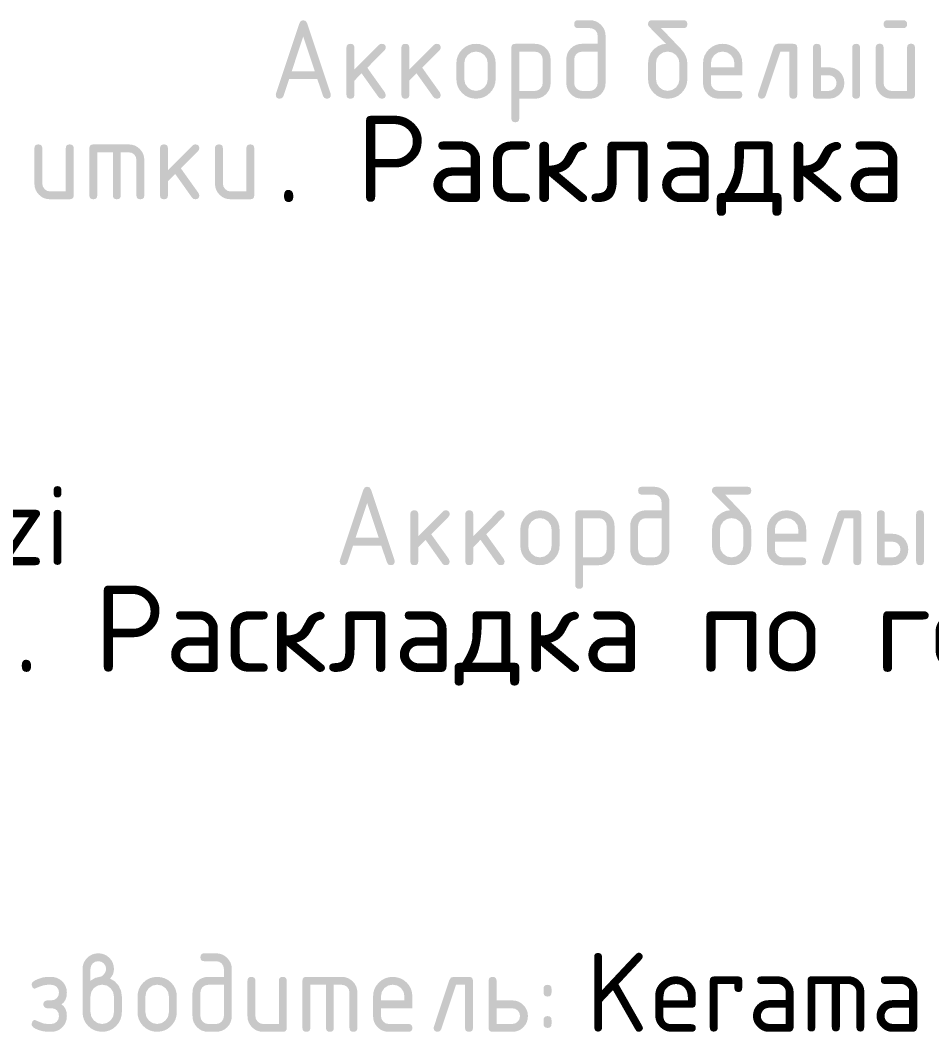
# Model space of a CAD drawing. Header units: millimetres. Extents: x 0 to 1189, y 0 to 841.
# Drawn here: x 1107.6 to 1142.79, y 336.13 to 375.15 of the extents above; entities that cross this region are included whole.
import ezdxf

# ---------------------------------------------------------------- set-up
doc = ezdxf.new("R2010")
doc.units = ezdxf.units.MM

msp = doc.modelspace()

# ---------------------------------------------------------------- hatches: boundary and pattern name
h = msp.add_hatch(color=7)
h.paths.add_polyline_path([(1118.524617, 374.52276), (1118.080337, 373.184961), (1118.973306, 373.184961)])
h.paths.add_polyline_path([(1119.58736, 372.274904), (1119.577843, 372.208715), (1119.549257, 372.162525), (1119.501551, 372.135455), (1119.434673, 372.126627), (1119.343929, 372.151914), (1119.290806, 372.228051), (1119.070871, 372.880138), (1117.978914, 372.880138), (1117.762837, 372.228051), (1117.709714, 372.151914), (1117.61897, 372.126627), (1117.552092, 372.135455), (1117.504386, 372.162525), (1117.475801, 372.208715), (1117.466283, 372.274904), (1117.475103, 372.325616), (1118.37634, 375.030429), (1118.433322, 375.123722), (1118.524617, 375.15335), (1118.620184, 375.124274), (1118.677303, 375.034839), (1119.579092, 372.325616)])
h = msp.add_hatch(color=7)
h.paths.add_polyline_path([(1130.196189, 374.548116), (1130.196189, 372.731862), (1130.185035, 372.609698), (1130.151609, 372.497044), (1130.095962, 372.393898), (1130.018146, 372.30026), (1129.924569, 372.223133), (1129.821845, 372.169002), (1129.710336, 372.137092), (1129.590403, 372.126627), (1129.286132, 372.126627), (1129.16372, 372.137092), (1129.051384, 372.169002), (1128.949486, 372.223133), (1128.858389, 372.30026), (1128.780573, 372.393898), (1128.724926, 372.497044), (1128.6915, 372.609698), (1128.680347, 372.731862), (1128.680347, 373.638059), (1128.6915, 373.760223), (1128.724926, 373.872877), (1128.780573, 373.976023), (1128.858389, 374.069661), (1128.951347, 374.144928), (1129.053037, 374.199266), (1129.16434, 374.232209), (1129.286132, 374.243294), (1129.891367, 374.243294), (1129.891367, 374.548116), (1129.869594, 374.665663), (1129.80648, 374.764192), (1129.708157, 374.826824), (1129.590403, 374.848528), (1129.133446, 374.848528), (1129.069117, 374.858045), (1129.02272, 374.886631), (1128.994617, 374.934337), (1128.985169, 375.001215), (1128.994617, 375.067774), (1129.02272, 375.115316), (1129.069117, 375.143842), (1129.133446, 375.15335), (1129.590403, 375.15335), (1129.712816, 375.142283), (1129.825152, 375.109046), (1129.927049, 375.053589), (1130.018146, 374.975859), (1130.095962, 374.884452), (1130.151609, 374.782451), (1130.185035, 374.670219)])
h.paths.add_polyline_path([(1129.891367, 372.731862), (1129.891367, 373.938472), (1129.286132, 373.938472), (1129.168379, 373.916699), (1129.070056, 373.853585), (1129.006942, 373.755331), (1128.985169, 373.638059), (1128.985169, 372.731862), (1129.007493, 372.616244), (1129.074466, 372.516336), (1129.172238, 372.449364), (1129.286132, 372.42704), (1129.590403, 372.42704), (1129.705952, 372.449364), (1129.80207, 372.516336), (1129.869043, 372.614591)])
h = msp.add_hatch(color=7)
h.paths.add_polyline_path([(1133.352312, 373.485373), (1133.352312, 372.880138), (1133.338032, 372.730182), (1133.295537, 372.591233), (1133.225343, 372.463342), (1133.127968, 372.346562), (1133.013048, 372.249875), (1132.884951, 372.181198), (1132.744968, 372.140218), (1132.594391, 372.126627), (1132.441894, 372.140218), (1132.301696, 372.181198), (1132.173487, 372.249875), (1132.056956, 372.346562), (1131.959951, 372.463342), (1131.89111, 372.591233), (1131.85007, 372.730182), (1131.83647, 372.880138), (1131.83647, 373.489783), (1131.861077, 373.70076), (1131.934931, 373.882799), (1132.058085, 374.035486), (1132.230589, 374.158407), (1132.38555, 374.223175), (1132.531002, 374.243294), (1131.866236, 374.911918), (1131.843498, 374.947058), (1131.83647, 375.001215), (1131.845987, 375.067774), (1131.874573, 375.115316), (1131.922279, 375.143842), (1131.989157, 375.15335), (1133.204035, 375.15335), (1133.268364, 375.143842), (1133.314761, 375.115316), (1133.342864, 375.067774), (1133.352312, 375.001215), (1133.342864, 374.934337), (1133.314761, 374.886631), (1133.268364, 374.858045), (1133.204035, 374.848528), (1132.340281, 374.848528), (1133.102612, 374.048715), (1133.211158, 373.916044), (1133.289267, 373.778206), (1133.336474, 373.634787)])
h.paths.add_polyline_path([(1133.04749, 372.884548), (1133.04749, 373.489783), (1133.015175, 373.663346), (1132.916301, 373.811692), (1132.769402, 373.910567), (1132.594391, 373.942882), (1132.41938, 373.910567), (1132.272482, 373.811692), (1132.173607, 373.663346), (1132.141292, 373.489783), (1132.141292, 372.884548), (1132.173607, 372.707677), (1132.272482, 372.562638), (1132.41938, 372.461559), (1132.594391, 372.42704), (1132.769402, 372.461559), (1132.916301, 372.562638), (1133.015175, 372.709124)])
h = msp.add_hatch(color=7)
h.paths.add_polyline_path([(1142.13975, 374.095017), (1142.13975, 372.274904), (1142.130233, 372.208715), (1142.101647, 372.162525), (1142.053941, 372.135455), (1141.987064, 372.126627), (1141.229694, 372.126627), (1141.107281, 372.137092), (1140.994945, 372.169002), (1140.893048, 372.223133), (1140.801951, 372.30026), (1140.724135, 372.393898), (1140.668488, 372.497044), (1140.635062, 372.609698), (1140.623908, 372.731862), (1140.623908, 374.095017), (1140.633425, 374.161895), (1140.662011, 374.209601), (1140.709717, 374.238187), (1140.776595, 374.247704), (1140.843154, 374.238187), (1140.890696, 374.209601), (1140.919222, 374.161895), (1140.92873, 374.095017), (1140.92873, 372.731862), (1140.951054, 372.616726), (1141.018027, 372.520195), (1141.115799, 372.449846), (1141.229694, 372.42704), (1141.834928, 372.42704), (1141.834928, 374.095017), (1141.844437, 374.161895), (1141.872962, 374.209601), (1141.920504, 374.238187), (1141.987064, 374.247704), (1142.053941, 374.238187), (1142.101647, 374.209601), (1142.130233, 374.161895)])
h.paths.add_polyline_path([(1141.682242, 374.848528), (1141.077007, 374.848528), (1141.012679, 374.858045), (1140.966282, 374.886631), (1140.938178, 374.934337), (1140.92873, 375.001215), (1140.938178, 375.067774), (1140.966282, 375.115316), (1141.012679, 375.143842), (1141.077007, 375.15335), (1141.682242, 375.15335), (1141.749119, 375.143842), (1141.796825, 375.115316), (1141.825411, 375.067774), (1141.834928, 375.001215), (1141.825411, 374.934337), (1141.796825, 374.886631), (1141.749119, 374.858045)])
h = msp.add_hatch(color=7)
h.dxf.hatch_style = 2
h.paths.add_polyline_path([(1120.498439, 373.24835), (1121.450939, 374.20085), (1121.497447, 374.233234), (1121.556772, 374.243294), (1121.62365, 374.233846), (1121.671356, 374.205742), (1121.699941, 374.159346), (1121.709459, 374.095017), (1121.697194, 374.037346), (1121.662605, 373.989184), (1120.99784, 373.320559), (1121.679693, 372.36365), (1121.709459, 372.274904), (1121.699941, 372.208715), (1121.671356, 372.162525), (1121.62365, 372.135455), (1121.556772, 372.126627), (1121.483874, 372.142406), (1121.429992, 372.190017), (1120.777905, 373.104483), (1120.498439, 372.821158), (1120.498439, 372.274904), (1120.48893, 372.208715), (1120.460405, 372.162525), (1120.412862, 372.135455), (1120.346303, 372.126627), (1120.279425, 372.135455), (1120.231719, 372.162525), (1120.203134, 372.208715), (1120.193617, 372.274904), (1120.193617, 374.095017), (1120.203134, 374.159346), (1120.231719, 374.205742), (1120.279425, 374.233846), (1120.346303, 374.243294), (1120.412862, 374.233846), (1120.460405, 374.205742), (1120.48893, 374.159346), (1120.498439, 374.095017)])
h = msp.add_hatch(color=7)
h.dxf.hatch_style = 2
h.paths.add_polyline_path([(1122.620121, 373.24835), (1123.572621, 374.20085), (1123.61913, 374.233234), (1123.678454, 374.243294), (1123.745332, 374.233846), (1123.793038, 374.205742), (1123.821624, 374.159346), (1123.831141, 374.095017), (1123.818877, 374.037346), (1123.784288, 373.989184), (1123.119522, 373.320559), (1123.801375, 372.36365), (1123.831141, 372.274904), (1123.821624, 372.208715), (1123.793038, 372.162525), (1123.745332, 372.135455), (1123.678454, 372.126627), (1123.605556, 372.142406), (1123.551675, 372.190017), (1122.899587, 373.104483), (1122.620121, 372.821158), (1122.620121, 372.274904), (1122.610613, 372.208715), (1122.582087, 372.162525), (1122.534545, 372.135455), (1122.467986, 372.126627), (1122.401108, 372.135455), (1122.353402, 372.162525), (1122.324816, 372.208715), (1122.315299, 372.274904), (1122.315299, 374.095017), (1122.324816, 374.159346), (1122.353402, 374.205742), (1122.401108, 374.233846), (1122.467986, 374.243294), (1122.534545, 374.233846), (1122.582087, 374.205742), (1122.610613, 374.159346), (1122.620121, 374.095017)])
h = msp.add_hatch(color=7)
h.paths.add_polyline_path([(1124.436982, 372.880138), (1124.436982, 373.485373), (1124.450581, 373.637879), (1124.491621, 373.778137), (1124.560462, 373.90651), (1124.657468, 374.023359), (1124.773998, 374.120046), (1124.902207, 374.188724), (1125.042406, 374.229703), (1125.194903, 374.243294), (1125.3474, 374.229763), (1125.487598, 374.189206), (1125.615807, 374.121673), (1125.732338, 374.027217), (1125.829343, 373.910618), (1125.898184, 373.781927), (1125.939224, 373.640419), (1125.952824, 373.485373), (1125.952824, 372.880138), (1125.938544, 372.730182), (1125.896049, 372.591233), (1125.825855, 372.463342), (1125.728479, 372.346562), (1125.613559, 372.249875), (1125.485462, 372.181198), (1125.345479, 372.140218), (1125.194903, 372.126627), (1125.042406, 372.140218), (1124.902207, 372.181198), (1124.773998, 372.249875), (1124.657468, 372.346562), (1124.560462, 372.463342), (1124.491621, 372.591233), (1124.450581, 372.730182)])
h.paths.add_polyline_path([(1125.648002, 372.884548), (1125.648002, 373.489783), (1125.615687, 373.663346), (1125.516812, 373.811692), (1125.369914, 373.910567), (1125.194903, 373.942882), (1125.019892, 373.910567), (1124.872993, 373.811692), (1124.774119, 373.663346), (1124.741804, 373.489783), (1124.741804, 372.884548), (1124.774119, 372.707677), (1124.872993, 372.562638), (1125.019892, 372.461559), (1125.194903, 372.42704), (1125.369914, 372.461559), (1125.516812, 372.562638), (1125.615687, 372.709124)])
h = msp.add_hatch(color=7)
h.paths.add_polyline_path([(1126.558664, 374.095017), (1126.568181, 374.159346), (1126.596767, 374.205742), (1126.644473, 374.233846), (1126.711351, 374.243294), (1127.468721, 374.243294), (1127.591134, 374.232209), (1127.703469, 374.199266), (1127.805367, 374.144928), (1127.896464, 374.069661), (1127.97428, 373.976023), (1128.029927, 373.872877), (1128.063353, 373.760223), (1128.074506, 373.638059), (1128.074506, 372.731862), (1128.063353, 372.609698), (1128.029927, 372.497044), (1127.97428, 372.393898), (1127.896464, 372.30026), (1127.805367, 372.223133), (1127.703469, 372.169002), (1127.591134, 372.137092), (1127.468721, 372.126627), (1126.863486, 372.126627), (1126.863486, 371.364848), (1126.853978, 371.300519), (1126.825452, 371.254122), (1126.77791, 371.226019), (1126.711351, 371.216571), (1126.644473, 371.226019), (1126.596767, 371.254122), (1126.568181, 371.300519), (1126.558664, 371.364848)])
h.paths.add_polyline_path([(1126.863486, 373.938472), (1126.863486, 372.42704), (1127.468721, 372.42704), (1127.584269, 372.449364), (1127.680387, 372.516336), (1127.74736, 372.614591), (1127.769684, 372.731862), (1127.769684, 373.638059), (1127.747911, 373.755331), (1127.684797, 373.853585), (1127.586474, 373.918352), (1127.468721, 373.938472)])
h = msp.add_hatch(color=7)
h.paths.add_polyline_path([(1134.716074, 373.942882), (1134.541063, 373.910567), (1134.394164, 373.811692), (1134.29529, 373.664793), (1134.262975, 373.489783), (1134.262975, 373.337096), (1135.169173, 373.337096), (1135.169173, 373.489783), (1135.136858, 373.664793), (1135.037984, 373.811692), (1134.891085, 373.910567)])
h.paths.add_polyline_path([(1134.262975, 373.032825), (1134.262975, 372.731862), (1134.285299, 372.616244), (1134.352272, 372.516336), (1134.450044, 372.449364), (1134.563938, 372.42704), (1135.321308, 372.42704), (1135.388186, 372.417531), (1135.435892, 372.389006), (1135.464478, 372.341463), (1135.473995, 372.274904), (1135.464478, 372.208715), (1135.435892, 372.162525), (1135.388186, 372.135455), (1135.321308, 372.126627), (1134.563938, 372.126627), (1134.441526, 372.137092), (1134.32919, 372.169002), (1134.227292, 372.223133), (1134.136195, 372.30026), (1134.058379, 372.393278), (1134.002732, 372.49539), (1133.969306, 372.607838), (1133.958153, 372.731862), (1133.958153, 373.485373), (1133.971752, 373.637879), (1134.012792, 373.778137), (1134.081634, 373.90651), (1134.178639, 374.023359), (1134.295169, 374.120046), (1134.423379, 374.188724), (1134.563577, 374.229703), (1134.716074, 374.243294), (1134.868571, 374.229763), (1135.008769, 374.189206), (1135.136978, 374.121673), (1135.253509, 374.027217), (1135.350514, 373.910687), (1135.419356, 373.782478), (1135.460395, 373.64228), (1135.473995, 373.489783), (1135.473995, 373.032825)])
h = msp.add_hatch(color=7)
h.dxf.hatch_style = 2
h.paths.add_polyline_path([(1136.837756, 374.243294), (1137.442991, 374.243294), (1137.509869, 374.233846), (1137.557575, 374.205742), (1137.58616, 374.159346), (1137.595677, 374.095017), (1137.595677, 372.274904), (1137.58616, 372.208715), (1137.557575, 372.162525), (1137.509869, 372.135455), (1137.442991, 372.126627), (1137.376432, 372.135455), (1137.328889, 372.162525), (1137.300364, 372.208715), (1137.290855, 372.274904), (1137.290855, 373.938472), (1136.94359, 373.938472), (1136.37198, 372.228051), (1136.321268, 372.151914), (1136.232522, 372.126627), (1136.165644, 372.136136), (1136.117938, 372.164661), (1136.089353, 372.212203), (1136.079835, 372.278763), (1136.088655, 372.325616), (1136.685621, 374.120373), (1136.745566, 374.213666)])
h = msp.add_hatch(color=7)
h.paths.add_polyline_path([(1139.412538, 372.731862), (1139.401453, 372.609698), (1139.36851, 372.497044), (1139.314172, 372.393898), (1139.238905, 372.30026), (1139.145267, 372.223133), (1139.042121, 372.169002), (1138.929467, 372.137092), (1138.807304, 372.126627), (1138.354205, 372.126627), (1138.287327, 372.135455), (1138.239621, 372.162525), (1138.211035, 372.208715), (1138.201518, 372.274904), (1138.201518, 374.095017), (1138.211035, 374.159346), (1138.239621, 374.205742), (1138.287327, 374.233846), (1138.354205, 374.243294), (1138.420764, 374.233846), (1138.468306, 374.205742), (1138.496832, 374.159346), (1138.50634, 374.095017), (1138.50634, 373.337096), (1138.807304, 373.337096), (1138.929467, 373.326097), (1139.042121, 373.293343), (1139.145267, 373.239195), (1139.238905, 373.164014), (1139.314172, 373.070291), (1139.36851, 372.966955), (1139.401453, 372.854111)])
h.paths.add_polyline_path([(1139.111574, 372.731862), (1139.089526, 372.849408), (1139.022829, 372.947938), (1138.924575, 373.011052), (1138.807304, 373.032825), (1138.50634, 373.032825), (1138.50634, 372.42704), (1138.807304, 372.42704), (1138.924575, 372.449364), (1139.022829, 372.516336), (1139.089526, 372.614591)])
h.paths.add_polyline_path([(1139.71736, 374.095017), (1139.726869, 374.159346), (1139.755394, 374.205742), (1139.802936, 374.233846), (1139.869495, 374.243294), (1139.933824, 374.233846), (1139.980221, 374.205742), (1140.008324, 374.159346), (1140.017772, 374.095017), (1140.017772, 372.274904), (1140.008324, 372.208715), (1139.980221, 372.162525), (1139.933824, 372.135455), (1139.869495, 372.126627), (1139.802936, 372.135455), (1139.755394, 372.162525), (1139.726869, 372.208715), (1139.71736, 372.274904)])
h = msp.add_hatch(color=7)
h.dxf.hatch_style = 2
h.paths.add_polyline_path([(1109.663844, 370.214453), (1109.663844, 368.39434), (1109.654327, 368.328151), (1109.625741, 368.281961), (1109.578035, 368.254891), (1109.511157, 368.246063), (1108.753787, 368.246063), (1108.631375, 368.256528), (1108.519039, 368.288438), (1108.417141, 368.342569), (1108.326044, 368.419696), (1108.248228, 368.512714), (1108.192581, 368.614826), (1108.159155, 368.727274), (1108.148002, 368.851298), (1108.148002, 370.214453), (1108.157519, 370.278782), (1108.186105, 370.325178), (1108.233811, 370.353282), (1108.300689, 370.36273), (1108.367248, 370.353282), (1108.41479, 370.325178), (1108.443315, 370.278782), (1108.452824, 370.214453), (1108.452824, 368.851298), (1108.475148, 368.73568), (1108.542121, 368.635772), (1108.639893, 368.5688), (1108.753787, 368.546476), (1109.359022, 368.546476), (1109.359022, 370.214453), (1109.36853, 370.278782), (1109.397056, 370.325178), (1109.444598, 370.353282), (1109.511157, 370.36273), (1109.578035, 370.353282), (1109.625741, 370.325178), (1109.654327, 370.278782)])
h = msp.add_hatch(color=7)
h.dxf.hatch_style = 2
h.paths.add_polyline_path([(1110.422216, 370.36273), (1111.785372, 370.36273), (1111.906846, 370.351645), (1112.017984, 370.318702), (1112.119615, 370.264364), (1112.212563, 370.189097), (1112.290379, 370.095459), (1112.346026, 369.992313), (1112.379452, 369.879659), (1112.390606, 369.757496), (1112.390606, 368.39434), (1112.381089, 368.328151), (1112.352503, 368.281961), (1112.304797, 368.254891), (1112.237919, 368.246063), (1112.17136, 368.254891), (1112.123818, 368.281961), (1112.095292, 368.328151), (1112.085784, 368.39434), (1112.085784, 369.757496), (1112.064011, 369.874767), (1112.000897, 369.973021), (1111.902643, 370.037789), (1111.785372, 370.057908), (1111.48055, 370.057908), (1111.48055, 368.39434), (1111.471032, 368.328151), (1111.442447, 368.281961), (1111.394741, 368.254891), (1111.327863, 368.246063), (1111.263767, 368.254891), (1111.217344, 368.281961), (1111.189112, 368.328151), (1111.179586, 368.39434), (1111.179586, 370.057908), (1110.574352, 370.057908), (1110.574352, 368.39434), (1110.564843, 368.328151), (1110.536318, 368.281961), (1110.488775, 368.254891), (1110.422216, 368.246063), (1110.355338, 368.254891), (1110.307632, 368.281961), (1110.279047, 368.328151), (1110.26953, 368.39434), (1110.26953, 370.214453), (1110.279047, 370.278782), (1110.307632, 370.325178), (1110.355338, 370.353282)])
h = msp.add_hatch(color=7)
h.dxf.hatch_style = 2
h.paths.add_polyline_path([(1113.30153, 369.367786), (1114.25403, 370.320286), (1114.300539, 370.35267), (1114.359863, 370.36273), (1114.426741, 370.353282), (1114.474447, 370.325178), (1114.503033, 370.278782), (1114.51255, 370.214453), (1114.500285, 370.156782), (1114.465696, 370.10862), (1113.800931, 369.439996), (1114.482784, 368.483086), (1114.51255, 368.39434), (1114.503033, 368.328151), (1114.474447, 368.281961), (1114.426741, 368.254891), (1114.359863, 368.246063), (1114.286965, 368.261842), (1114.233084, 368.309453), (1113.580996, 369.223919), (1113.30153, 368.940595), (1113.30153, 368.39434), (1113.292021, 368.328151), (1113.263496, 368.281961), (1113.215954, 368.254891), (1113.149394, 368.246063), (1113.082516, 368.254891), (1113.03481, 368.281961), (1113.006225, 368.328151), (1112.996708, 368.39434), (1112.996708, 370.214453), (1113.006225, 370.278782), (1113.03481, 370.325178), (1113.082516, 370.353282), (1113.149394, 370.36273), (1113.215954, 370.353282), (1113.263496, 370.325178), (1113.292021, 370.278782), (1113.30153, 370.214453)])
h = msp.add_hatch(color=7)
h.dxf.hatch_style = 2
h.paths.add_polyline_path([(1116.634077, 370.214453), (1116.634077, 368.39434), (1116.62456, 368.328151), (1116.595975, 368.281961), (1116.548269, 368.254891), (1116.481391, 368.246063), (1115.724021, 368.246063), (1115.601608, 368.256528), (1115.489272, 368.288438), (1115.387375, 368.342569), (1115.296278, 368.419696), (1115.218462, 368.512714), (1115.162815, 368.614826), (1115.129389, 368.727274), (1115.118235, 368.851298), (1115.118235, 370.214453), (1115.127752, 370.278782), (1115.156338, 370.325178), (1115.204044, 370.353282), (1115.270922, 370.36273), (1115.337481, 370.353282), (1115.385024, 370.325178), (1115.413549, 370.278782), (1115.423057, 370.214453), (1115.423057, 368.851298), (1115.445382, 368.73568), (1115.512354, 368.635772), (1115.610126, 368.5688), (1115.724021, 368.546476), (1116.329255, 368.546476), (1116.329255, 370.214453), (1116.338764, 370.278782), (1116.367289, 370.325178), (1116.414831, 370.353282), (1116.481391, 370.36273), (1116.548269, 370.353282), (1116.595975, 370.325178), (1116.62456, 370.278782)])
h = msp.add_hatch(color=7)
h.paths.add_polyline_path([(1120.992302, 356.523999), (1120.548022, 355.186199), (1121.440991, 355.186199)])
h.paths.add_polyline_path([(1122.055045, 354.276143), (1122.045528, 354.209954), (1122.016942, 354.163764), (1121.969236, 354.136694), (1121.902358, 354.127866), (1121.811614, 354.153153), (1121.758491, 354.22929), (1121.538556, 354.881377), (1120.446598, 354.881377), (1120.230522, 354.22929), (1120.177399, 354.153153), (1120.086655, 354.127866), (1120.019777, 354.136694), (1119.972071, 354.163764), (1119.943485, 354.209954), (1119.933968, 354.276143), (1119.942788, 354.326855), (1120.844025, 357.031668), (1120.901007, 357.124961), (1120.992302, 357.154589), (1121.087868, 357.125513), (1121.144988, 357.036078), (1122.046776, 354.326855)])
h = msp.add_hatch(color=7)
h.paths.add_polyline_path([(1132.663685, 356.549355), (1132.663685, 354.733101), (1132.652532, 354.610937), (1132.619106, 354.498283), (1132.563459, 354.395137), (1132.485643, 354.301499), (1132.392065, 354.224372), (1132.289341, 354.170241), (1132.177832, 354.138331), (1132.0579, 354.127866), (1131.753629, 354.127866), (1131.631216, 354.138331), (1131.51888, 354.170241), (1131.416983, 354.224372), (1131.325886, 354.301499), (1131.24807, 354.395137), (1131.192423, 354.498283), (1131.158997, 354.610937), (1131.147843, 354.733101), (1131.147843, 355.639298), (1131.158997, 355.761462), (1131.192423, 355.874116), (1131.24807, 355.977262), (1131.325886, 356.0709), (1131.418843, 356.146167), (1131.520534, 356.200504), (1131.631836, 356.233448), (1131.753629, 356.244533), (1132.358863, 356.244533), (1132.358863, 356.549355), (1132.33709, 356.666902), (1132.273976, 356.765431), (1132.175653, 356.828063), (1132.0579, 356.849767), (1131.600942, 356.849767), (1131.536614, 356.859284), (1131.490217, 356.88787), (1131.462113, 356.935576), (1131.452665, 357.002454), (1131.462113, 357.069013), (1131.490217, 357.116555), (1131.536614, 357.145081), (1131.600942, 357.154589), (1132.0579, 357.154589), (1132.180313, 357.143522), (1132.292649, 357.110285), (1132.394546, 357.054828), (1132.485643, 356.977098), (1132.563459, 356.885691), (1132.619106, 356.78369), (1132.652532, 356.671458)])
h.paths.add_polyline_path([(1132.358863, 354.733101), (1132.358863, 355.939711), (1131.753629, 355.939711), (1131.635876, 355.917938), (1131.537552, 355.854824), (1131.474438, 355.756569), (1131.452665, 355.639298), (1131.452665, 354.733101), (1131.47499, 354.617483), (1131.541962, 354.517575), (1131.639734, 354.450603), (1131.753629, 354.428278), (1132.0579, 354.428278), (1132.173448, 354.450603), (1132.269566, 354.517575), (1132.336539, 354.615829)])
h = msp.add_hatch(color=7)
h.paths.add_polyline_path([(1135.819997, 355.486612), (1135.819997, 354.881377), (1135.805717, 354.731421), (1135.763222, 354.592472), (1135.693028, 354.464581), (1135.595652, 354.347801), (1135.480733, 354.251114), (1135.352635, 354.182436), (1135.212653, 354.141457), (1135.062076, 354.127866), (1134.909579, 354.141457), (1134.769381, 354.182436), (1134.641172, 354.251114), (1134.524641, 354.347801), (1134.427636, 354.464581), (1134.358794, 354.592472), (1134.317755, 354.731421), (1134.304155, 354.881377), (1134.304155, 355.491022), (1134.328762, 355.701999), (1134.402616, 355.884038), (1134.525769, 356.036725), (1134.698274, 356.159646), (1134.853234, 356.224413), (1134.998686, 356.244533), (1134.333921, 356.913157), (1134.311183, 356.948297), (1134.304155, 357.002454), (1134.313672, 357.069013), (1134.342258, 357.116555), (1134.389964, 357.145081), (1134.456842, 357.154589), (1135.67172, 357.154589), (1135.736049, 357.145081), (1135.782446, 357.116555), (1135.810549, 357.069013), (1135.819997, 357.002454), (1135.810549, 356.935576), (1135.782446, 356.88787), (1135.736049, 356.859284), (1135.67172, 356.849767), (1134.807966, 356.849767), (1135.570297, 356.049954), (1135.678843, 355.917283), (1135.756952, 355.779445), (1135.804158, 355.636026)])
h.paths.add_polyline_path([(1135.515175, 354.885787), (1135.515175, 355.491022), (1135.48286, 355.664585), (1135.383986, 355.812931), (1135.237087, 355.911805), (1135.062076, 355.94412), (1134.887065, 355.911805), (1134.740166, 355.812931), (1134.641292, 355.664585), (1134.608977, 355.491022), (1134.608977, 354.885787), (1134.641292, 354.708916), (1134.740166, 354.563877), (1134.887065, 354.462798), (1135.062076, 354.428278), (1135.237087, 354.462798), (1135.383986, 354.563877), (1135.48286, 354.710363)])
h = msp.add_hatch(color=7)
h.dxf.hatch_style = 2
h.paths.add_polyline_path([(1122.966086, 355.249589), (1123.918586, 356.202089), (1123.965094, 356.234473), (1124.024419, 356.244533), (1124.091297, 356.235085), (1124.139003, 356.206981), (1124.167589, 356.160584), (1124.177106, 356.096256), (1124.164841, 356.038585), (1124.130252, 355.990423), (1123.465487, 355.321798), (1124.14734, 354.364889), (1124.177106, 354.276143), (1124.167589, 354.209954), (1124.139003, 354.163764), (1124.091297, 354.136694), (1124.024419, 354.127866), (1123.951521, 354.143645), (1123.897639, 354.191256), (1123.245552, 355.105722), (1122.966086, 354.822397), (1122.966086, 354.276143), (1122.956577, 354.209954), (1122.928052, 354.163764), (1122.880509, 354.136694), (1122.81395, 354.127866), (1122.747072, 354.136694), (1122.699366, 354.163764), (1122.670781, 354.209954), (1122.661264, 354.276143), (1122.661264, 356.096256), (1122.670781, 356.160584), (1122.699366, 356.206981), (1122.747072, 356.235085), (1122.81395, 356.244533), (1122.880509, 356.235085), (1122.928052, 356.206981), (1122.956577, 356.160584), (1122.966086, 356.096256)])
h = msp.add_hatch(color=7)
h.dxf.hatch_style = 2
h.paths.add_polyline_path([(1125.087731, 355.249589), (1126.040231, 356.202089), (1126.086739, 356.234473), (1126.146064, 356.244533), (1126.212942, 356.235085), (1126.260648, 356.206981), (1126.289233, 356.160584), (1126.298751, 356.096256), (1126.286486, 356.038585), (1126.251897, 355.990423), (1125.587132, 355.321798), (1126.268985, 354.364889), (1126.298751, 354.276143), (1126.289233, 354.209954), (1126.260648, 354.163764), (1126.212942, 354.136694), (1126.146064, 354.127866), (1126.073166, 354.143645), (1126.019284, 354.191256), (1125.367197, 355.105722), (1125.087731, 354.822397), (1125.087731, 354.276143), (1125.078222, 354.209954), (1125.049697, 354.163764), (1125.002154, 354.136694), (1124.935595, 354.127866), (1124.868717, 354.136694), (1124.821011, 354.163764), (1124.792426, 354.209954), (1124.782909, 354.276143), (1124.782909, 356.096256), (1124.792426, 356.160584), (1124.821011, 356.206981), (1124.868717, 356.235085), (1124.935595, 356.244533), (1125.002154, 356.235085), (1125.049697, 356.206981), (1125.078222, 356.160584), (1125.087731, 356.096256)])
h = msp.add_hatch(color=7)
h.paths.add_polyline_path([(1126.904553, 354.881377), (1126.904553, 355.486612), (1126.918153, 355.639118), (1126.959193, 355.779376), (1127.028034, 355.907749), (1127.12504, 356.024598), (1127.24157, 356.121285), (1127.369779, 356.189962), (1127.509977, 356.230942), (1127.662474, 356.244533), (1127.814972, 356.231002), (1127.95517, 356.190445), (1128.083379, 356.122912), (1128.199909, 356.028456), (1128.296915, 355.911857), (1128.365756, 355.783166), (1128.406796, 355.641658), (1128.420395, 355.486612), (1128.420395, 354.881377), (1128.406116, 354.731421), (1128.36362, 354.592472), (1128.293426, 354.464581), (1128.196051, 354.347801), (1128.081131, 354.251114), (1127.953034, 354.182436), (1127.813051, 354.141457), (1127.662474, 354.127866), (1127.509977, 354.141457), (1127.369779, 354.182436), (1127.24157, 354.251114), (1127.12504, 354.347801), (1127.028034, 354.464581), (1126.959193, 354.592472), (1126.918153, 354.731421)])
h.paths.add_polyline_path([(1128.115573, 354.885787), (1128.115573, 355.491022), (1128.083258, 355.664585), (1127.984384, 355.812931), (1127.837485, 355.911805), (1127.662474, 355.94412), (1127.487464, 355.911805), (1127.340565, 355.812931), (1127.24169, 355.664585), (1127.209375, 355.491022), (1127.209375, 354.885787), (1127.24169, 354.708916), (1127.340565, 354.563877), (1127.487464, 354.462798), (1127.662474, 354.428278), (1127.837485, 354.462798), (1127.984384, 354.563877), (1128.083258, 354.710363)])
h = msp.add_hatch(color=7)
h.paths.add_polyline_path([(1129.026198, 356.096256), (1129.035715, 356.160584), (1129.064301, 356.206981), (1129.112007, 356.235085), (1129.178885, 356.244533), (1129.936255, 356.244533), (1130.058668, 356.233448), (1130.171004, 356.200504), (1130.272901, 356.146167), (1130.363998, 356.0709), (1130.441814, 355.977262), (1130.497461, 355.874116), (1130.530887, 355.761462), (1130.54204, 355.639298), (1130.54204, 354.733101), (1130.530887, 354.610937), (1130.497461, 354.498283), (1130.441814, 354.395137), (1130.363998, 354.301499), (1130.272901, 354.224372), (1130.171004, 354.170241), (1130.058668, 354.138331), (1129.936255, 354.127866), (1129.33102, 354.127866), (1129.33102, 353.366087), (1129.321512, 353.301758), (1129.292987, 353.255361), (1129.245444, 353.227258), (1129.178885, 353.21781), (1129.112007, 353.227258), (1129.064301, 353.255361), (1129.035715, 353.301758), (1129.026198, 353.366087)])
h.paths.add_polyline_path([(1129.33102, 355.939711), (1129.33102, 354.428278), (1129.936255, 354.428278), (1130.051803, 354.450603), (1130.147921, 354.517575), (1130.214894, 354.615829), (1130.237218, 354.733101), (1130.237218, 355.639298), (1130.215445, 355.756569), (1130.152331, 355.854824), (1130.054008, 355.919591), (1129.936255, 355.939711)])
h = msp.add_hatch(color=7)
h.paths.add_polyline_path([(1137.183721, 355.94412), (1137.00871, 355.911805), (1136.861811, 355.812931), (1136.762937, 355.666032), (1136.730622, 355.491022), (1136.730622, 355.338335), (1137.63682, 355.338335), (1137.63682, 355.491022), (1137.604505, 355.666032), (1137.505631, 355.812931), (1137.358732, 355.911805)])
h.paths.add_polyline_path([(1136.730622, 355.034064), (1136.730622, 354.733101), (1136.752946, 354.617483), (1136.819919, 354.517575), (1136.917691, 354.450603), (1137.031586, 354.428278), (1137.788955, 354.428278), (1137.855833, 354.41877), (1137.903539, 354.390245), (1137.932125, 354.342702), (1137.941642, 354.276143), (1137.932125, 354.209954), (1137.903539, 354.163764), (1137.855833, 354.136694), (1137.788955, 354.127866), (1137.031586, 354.127866), (1136.909173, 354.138331), (1136.796837, 354.170241), (1136.694939, 354.224372), (1136.603843, 354.301499), (1136.526026, 354.394517), (1136.47038, 354.496629), (1136.436953, 354.609077), (1136.4258, 354.733101), (1136.4258, 355.486612), (1136.439399, 355.639118), (1136.480439, 355.779376), (1136.549281, 355.907749), (1136.646286, 356.024598), (1136.762816, 356.121285), (1136.891026, 356.189962), (1137.031224, 356.230942), (1137.183721, 356.244533), (1137.336218, 356.231002), (1137.476416, 356.190445), (1137.604626, 356.122912), (1137.721156, 356.028456), (1137.818161, 355.911926), (1137.887003, 355.783717), (1137.928042, 355.643519), (1137.941642, 355.491022), (1137.941642, 355.034064)])
h = msp.add_hatch(color=7)
h.dxf.hatch_style = 2
h.paths.add_polyline_path([(1139.305366, 356.244533), (1139.9106, 356.244533), (1139.977478, 356.235085), (1140.025184, 356.206981), (1140.05377, 356.160584), (1140.063287, 356.096256), (1140.063287, 354.276143), (1140.05377, 354.209954), (1140.025184, 354.163764), (1139.977478, 354.136694), (1139.9106, 354.127866), (1139.844041, 354.136694), (1139.796499, 354.163764), (1139.767973, 354.209954), (1139.758465, 354.276143), (1139.758465, 355.939711), (1139.411199, 355.939711), (1138.839589, 354.22929), (1138.788877, 354.153153), (1138.700132, 354.127866), (1138.633254, 354.137375), (1138.585548, 354.1659), (1138.556962, 354.213442), (1138.547445, 354.280002), (1138.556264, 354.326855), (1139.15323, 356.121612), (1139.213175, 356.214905)])
h = msp.add_hatch(color=7)
h.paths.add_polyline_path([(1141.88011, 354.733101), (1141.869025, 354.610937), (1141.836081, 354.498283), (1141.781744, 354.395137), (1141.706477, 354.301499), (1141.612839, 354.224372), (1141.509693, 354.170241), (1141.397038, 354.138331), (1141.274875, 354.127866), (1140.821776, 354.127866), (1140.754899, 354.136694), (1140.707193, 354.163764), (1140.678607, 354.209954), (1140.66909, 354.276143), (1140.66909, 356.096256), (1140.678607, 356.160584), (1140.707193, 356.206981), (1140.754899, 356.235085), (1140.821776, 356.244533), (1140.888336, 356.235085), (1140.935878, 356.206981), (1140.964403, 356.160584), (1140.973912, 356.096256), (1140.973912, 355.338335), (1141.274875, 355.338335), (1141.397038, 355.327336), (1141.509693, 355.294582), (1141.612839, 355.240434), (1141.706477, 355.165253), (1141.781744, 355.071529), (1141.836081, 354.968194), (1141.869025, 354.85535)])
h.paths.add_polyline_path([(1141.579146, 354.733101), (1141.557098, 354.850647), (1141.490401, 354.949177), (1141.392146, 355.012291), (1141.274875, 355.034064), (1140.973912, 355.034064), (1140.973912, 354.428278), (1141.274875, 354.428278), (1141.392146, 354.450603), (1141.490401, 354.517575), (1141.557098, 354.615829)])
h.paths.add_polyline_path([(1142.184932, 356.096256), (1142.19444, 356.160584), (1142.222966, 356.206981), (1142.270508, 356.235085), (1142.337067, 356.244533), (1142.401396, 356.235085), (1142.447793, 356.206981), (1142.475896, 356.160584), (1142.485344, 356.096256), (1142.485344, 354.276143), (1142.475896, 354.209954), (1142.447793, 354.163764), (1142.401396, 354.136694), (1142.337067, 354.127866), (1142.270508, 354.136694), (1142.222966, 354.163764), (1142.19444, 354.209954), (1142.184932, 354.276143)])
h = msp.add_hatch(color=7)
h.paths.add_polyline_path([(1110.311941, 338.093967), (1110.49584, 338.204692), (1110.663617, 338.242244), (1110.754981, 338.269736), (1110.837249, 338.348077), (1110.897676, 338.447572), (1110.917176, 338.547066), (1110.895127, 338.664613), (1110.82843, 338.763142), (1110.730176, 338.827428), (1110.612905, 338.847478), (1110.495151, 338.825774), (1110.396828, 338.763142), (1110.333714, 338.664613), (1110.311941, 338.547066)])
h.paths.add_polyline_path([(1111.065453, 338.182713), (1111.253417, 338.06868), (1111.40004, 337.903798), (1111.49168, 337.70412), (1111.522961, 337.488733), (1111.522961, 336.879089), (1111.508681, 336.728512), (1111.466186, 336.588529), (1111.395992, 336.460432), (1111.298617, 336.345512), (1111.183697, 336.248826), (1111.0556, 336.180148), (1110.915617, 336.139168), (1110.76504, 336.125577), (1110.612543, 336.139168), (1110.472345, 336.180148), (1110.344136, 336.248826), (1110.227605, 336.345512), (1110.1306, 336.462292), (1110.061758, 336.590183), (1110.020719, 336.729132), (1110.007119, 336.879089), (1110.007119, 338.547066), (1110.018273, 338.669229), (1110.051699, 338.781884), (1110.107346, 338.88503), (1110.185162, 338.978668), (1110.278119, 339.054167), (1110.37981, 339.108479), (1110.491112, 339.141293), (1110.612905, 339.1523), (1110.735068, 339.141233), (1110.847723, 339.107996), (1110.950869, 339.052539), (1111.044506, 338.974809), (1111.119773, 338.883402), (1111.174111, 338.781401), (1111.207055, 338.669169), (1111.218139, 338.547066), (1111.208622, 338.438279), (1111.180036, 338.341118), (1111.13233, 338.255843)])
h.paths.add_polyline_path([(1111.218139, 336.883498), (1111.218139, 337.488733), (1111.185824, 337.662297), (1111.08695, 337.810642), (1110.940051, 337.909517), (1110.76504, 337.941832), (1110.590029, 337.909517), (1110.443131, 337.810642), (1110.344256, 337.662297), (1110.311941, 337.488733), (1110.311941, 336.883498), (1110.344256, 336.706627), (1110.443131, 336.561589), (1110.590029, 336.460509), (1110.76504, 336.42599), (1110.940051, 336.460509), (1111.08695, 336.561589), (1111.185824, 336.708074)])
h = msp.add_hatch(color=7)
h.paths.add_polyline_path([(1115.766462, 338.547066), (1115.766462, 336.730812), (1115.755309, 336.608649), (1115.721882, 336.495994), (1115.666236, 336.392848), (1115.588419, 336.29921), (1115.494842, 336.222083), (1115.392118, 336.167952), (1115.280609, 336.136042), (1115.160676, 336.125577), (1114.856406, 336.125577), (1114.733993, 336.136042), (1114.621657, 336.167952), (1114.519759, 336.222083), (1114.428663, 336.29921), (1114.350846, 336.392848), (1114.2952, 336.495994), (1114.261773, 336.608649), (1114.25062, 336.730812), (1114.25062, 337.63701), (1114.261773, 337.759173), (1114.2952, 337.871827), (1114.350846, 337.974973), (1114.428663, 338.068611), (1114.52162, 338.143878), (1114.62331, 338.198216), (1114.734613, 338.231159), (1114.856406, 338.242244), (1115.46164, 338.242244), (1115.46164, 338.547066), (1115.439867, 338.664613), (1115.376753, 338.763142), (1115.27843, 338.825774), (1115.160676, 338.847478), (1114.703719, 338.847478), (1114.63939, 338.856995), (1114.592994, 338.885581), (1114.56489, 338.933287), (1114.555442, 339.000165), (1114.56489, 339.066724), (1114.592994, 339.114267), (1114.63939, 339.142792), (1114.703719, 339.1523), (1115.160676, 339.1523), (1115.283089, 339.141233), (1115.395425, 339.107996), (1115.497323, 339.052539), (1115.588419, 338.974809), (1115.666236, 338.883402), (1115.721882, 338.781401), (1115.755309, 338.669169)])
h.paths.add_polyline_path([(1115.46164, 336.730812), (1115.46164, 337.937422), (1114.856406, 337.937422), (1114.738652, 337.915649), (1114.640329, 337.852535), (1114.577215, 337.754281), (1114.555442, 337.63701), (1114.555442, 336.730812), (1114.577766, 336.615194), (1114.644739, 336.515287), (1114.742511, 336.448314), (1114.856406, 336.42599), (1115.160676, 336.42599), (1115.276225, 336.448314), (1115.372343, 336.515287), (1115.439316, 336.613541)])
h = msp.add_hatch(color=7)
h.dxf.hatch_style = 2
h.paths.add_polyline_path([(1109.096174, 336.730812), (1109.076606, 336.856764), (1109.015696, 336.951298), (1108.939766, 337.005592), (1108.838205, 337.031775), (1108.643626, 337.031775), (1108.580994, 337.046865), (1108.537793, 337.078077), (1108.503204, 337.12624), (1108.490939, 337.183911), (1108.503204, 337.245233), (1108.537793, 337.294154), (1108.597186, 337.32826), (1108.685518, 337.340456), (1108.732372, 337.340456), (1108.783083, 337.336046), (1108.91696, 337.35837), (1109.015696, 337.425343), (1109.076606, 337.520014), (1109.096174, 337.63701), (1109.076123, 337.754281), (1109.011838, 337.852535), (1108.913308, 337.917303), (1108.795761, 337.937422), (1108.643626, 337.937422), (1108.503273, 337.918405), (1108.334394, 337.861354), (1108.253495, 337.828075), (1108.195695, 337.804303), (1108.161769, 337.790041), (1108.110601, 337.798309), (1108.072016, 337.839857), (1108.03784, 337.94569), (1108.053679, 338.004489), (1108.100886, 338.060136), (1108.178994, 338.112579), (1108.287541, 338.161767), (1108.478192, 338.222676), (1108.643626, 338.242244), (1108.795761, 338.242244), (1108.917924, 338.231159), (1109.030579, 338.198216), (1109.133725, 338.143878), (1109.227363, 338.068611), (1109.302862, 337.974973), (1109.357174, 337.871827), (1109.389989, 337.759173), (1109.400996, 337.63701), (1109.388223, 337.489396), (1109.349664, 337.364365), (1109.284956, 337.262381), (1109.193739, 337.183911), (1109.284956, 337.10544), (1109.349664, 337.003457), (1109.388223, 336.878425), (1109.400996, 336.730812), (1109.389989, 336.608649), (1109.357174, 336.495994), (1109.302862, 336.392848), (1109.227363, 336.29921), (1109.133725, 336.222083), (1109.030579, 336.167952), (1108.917924, 336.136042), (1108.795761, 336.125577), (1108.643626, 336.125577), (1108.47461, 336.144594), (1108.283682, 336.201645), (1108.175506, 336.250901), (1108.09875, 336.303827), (1108.052999, 336.360783), (1108.03784, 336.422131), (1108.072016, 336.527964), (1108.111083, 336.567859), (1108.156352, 336.582535), (1108.170054, 336.577781), (1108.20479, 336.563518), (1108.260919, 336.539747), (1108.338804, 336.506467), (1108.503824, 336.445558), (1108.643626, 336.42599), (1108.795761, 336.42599), (1108.913308, 336.448314), (1109.011838, 336.515287), (1109.074676, 336.613541)])
h = msp.add_hatch(color=7)
h.paths.add_polyline_path([(1112.12887, 336.879089), (1112.12887, 337.484323), (1112.142469, 337.636829), (1112.183509, 337.777087), (1112.25235, 337.90546), (1112.349356, 338.022309), (1112.465886, 338.118996), (1112.594095, 338.187674), (1112.734293, 338.228653), (1112.886791, 338.242244), (1113.039288, 338.228713), (1113.179486, 338.188156), (1113.307695, 338.120623), (1113.424226, 338.026168), (1113.521231, 337.909568), (1113.590072, 337.780877), (1113.631112, 337.639369), (1113.644712, 337.484323), (1113.644712, 336.879089), (1113.630432, 336.729132), (1113.587936, 336.590183), (1113.517743, 336.462292), (1113.420367, 336.345512), (1113.305447, 336.248826), (1113.17735, 336.180148), (1113.037367, 336.139168), (1112.886791, 336.125577), (1112.734293, 336.139168), (1112.594095, 336.180148), (1112.465886, 336.248826), (1112.349356, 336.345512), (1112.25235, 336.462292), (1112.183509, 336.590183), (1112.142469, 336.729132)])
h.paths.add_polyline_path([(1113.33989, 336.883498), (1113.33989, 337.488733), (1113.307575, 337.662297), (1113.2087, 337.810642), (1113.061801, 337.909517), (1112.886791, 337.941832), (1112.71178, 337.909517), (1112.564881, 337.810642), (1112.466007, 337.662297), (1112.433692, 337.488733), (1112.433692, 336.883498), (1112.466007, 336.706627), (1112.564881, 336.561589), (1112.71178, 336.460509), (1112.886791, 336.42599), (1113.061801, 336.460509), (1113.2087, 336.561589), (1113.307575, 336.708074)])
h = msp.add_hatch(color=7)
h.dxf.hatch_style = 2
h.paths.add_polyline_path([(1117.888212, 338.093967), (1117.888212, 336.273854), (1117.878695, 336.207665), (1117.85011, 336.161475), (1117.802404, 336.134405), (1117.735526, 336.125577), (1116.978156, 336.125577), (1116.855743, 336.136042), (1116.743407, 336.167952), (1116.64151, 336.222083), (1116.550413, 336.29921), (1116.472597, 336.392228), (1116.41695, 336.49434), (1116.383524, 336.606788), (1116.37237, 336.730812), (1116.37237, 338.093967), (1116.381887, 338.158296), (1116.410473, 338.204692), (1116.458179, 338.232796), (1116.525057, 338.242244), (1116.591616, 338.232796), (1116.639159, 338.204692), (1116.667684, 338.158296), (1116.677192, 338.093967), (1116.677192, 336.730812), (1116.699517, 336.615194), (1116.766489, 336.515287), (1116.864261, 336.448314), (1116.978156, 336.42599), (1117.58339, 336.42599), (1117.58339, 338.093967), (1117.592899, 338.158296), (1117.621424, 338.204692), (1117.668967, 338.232796), (1117.735526, 338.242244), (1117.802404, 338.232796), (1117.85011, 338.204692), (1117.878695, 338.158296)])
h = msp.add_hatch(color=7)
h.dxf.hatch_style = 2
h.paths.add_polyline_path([(1118.646807, 338.242244), (1120.009963, 338.242244), (1120.131437, 338.231159), (1120.242576, 338.198216), (1120.344206, 338.143878), (1120.437155, 338.068611), (1120.514971, 337.974973), (1120.570618, 337.871827), (1120.604044, 337.759173), (1120.615197, 337.63701), (1120.615197, 336.273854), (1120.60568, 336.207665), (1120.577094, 336.161475), (1120.529388, 336.134405), (1120.462511, 336.125577), (1120.395951, 336.134405), (1120.348409, 336.161475), (1120.319884, 336.207665), (1120.310375, 336.273854), (1120.310375, 337.63701), (1120.288602, 337.754281), (1120.225488, 337.852535), (1120.127234, 337.917303), (1120.009963, 337.937422), (1119.705141, 337.937422), (1119.705141, 336.273854), (1119.695624, 336.207665), (1119.667038, 336.161475), (1119.619332, 336.134405), (1119.552454, 336.125577), (1119.488358, 336.134405), (1119.441935, 336.161475), (1119.413703, 336.207665), (1119.404177, 336.273854), (1119.404177, 337.937422), (1118.798943, 337.937422), (1118.798943, 336.273854), (1118.789434, 336.207665), (1118.760909, 336.161475), (1118.713367, 336.134405), (1118.646807, 336.125577), (1118.579929, 336.134405), (1118.532224, 336.161475), (1118.503638, 336.207665), (1118.494121, 336.273854), (1118.494121, 338.093967), (1118.503638, 338.158296), (1118.532224, 338.204692), (1118.579929, 338.232796)])
h = msp.add_hatch(color=7)
h.paths.add_polyline_path([(1121.979443, 337.941832), (1121.804432, 337.909517), (1121.657533, 337.810642), (1121.558659, 337.663744), (1121.526344, 337.488733), (1121.526344, 337.336046), (1122.432542, 337.336046), (1122.432542, 337.488733), (1122.400227, 337.663744), (1122.301352, 337.810642), (1122.154453, 337.909517)])
h.paths.add_polyline_path([(1121.526344, 337.031775), (1121.526344, 336.730812), (1121.548668, 336.615194), (1121.615641, 336.515287), (1121.713412, 336.448314), (1121.827307, 336.42599), (1122.584677, 336.42599), (1122.651555, 336.416481), (1122.699261, 336.387956), (1122.727847, 336.340413), (1122.737364, 336.273854), (1122.727847, 336.207665), (1122.699261, 336.161475), (1122.651555, 336.134405), (1122.584677, 336.125577), (1121.827307, 336.125577), (1121.704894, 336.136042), (1121.592558, 336.167952), (1121.490661, 336.222083), (1121.399564, 336.29921), (1121.321748, 336.392228), (1121.266101, 336.49434), (1121.232675, 336.606788), (1121.221522, 336.730812), (1121.221522, 337.484323), (1121.235121, 337.636829), (1121.276161, 337.777087), (1121.345002, 337.90546), (1121.442008, 338.022309), (1121.558538, 338.118996), (1121.686747, 338.187674), (1121.826945, 338.228653), (1121.979443, 338.242244), (1122.13194, 338.228713), (1122.272138, 338.188156), (1122.400347, 338.120623), (1122.516878, 338.026168), (1122.613883, 337.909637), (1122.682724, 337.781428), (1122.723764, 337.64123), (1122.737364, 337.488733), (1122.737364, 337.031775)])
h = msp.add_hatch(color=7)
h.dxf.hatch_style = 2
h.paths.add_polyline_path([(1124.318781, 338.242244), (1124.924015, 338.242244), (1124.990893, 338.232796), (1125.038599, 338.204692), (1125.067185, 338.158296), (1125.076702, 338.093967), (1125.076702, 336.273854), (1125.067185, 336.207665), (1125.038599, 336.161475), (1124.990893, 336.134405), (1124.924015, 336.125577), (1124.857456, 336.134405), (1124.809914, 336.161475), (1124.781388, 336.207665), (1124.77188, 336.273854), (1124.77188, 337.937422), (1124.424614, 337.937422), (1123.853004, 336.227001), (1123.802292, 336.150864), (1123.713546, 336.125577), (1123.646669, 336.135086), (1123.598963, 336.163611), (1123.570377, 336.211153), (1123.56086, 336.277713), (1123.569679, 336.324566), (1124.166645, 338.119323), (1124.22659, 338.212616)])
h = msp.add_hatch(color=7)
h.paths.add_polyline_path([(1127.198452, 336.730812), (1127.187299, 336.608649), (1127.153873, 336.495994), (1127.098226, 336.392848), (1127.02041, 336.29921), (1126.929313, 336.222083), (1126.827415, 336.167952), (1126.71508, 336.136042), (1126.592667, 336.125577), (1125.835297, 336.125577), (1125.768419, 336.134405), (1125.720713, 336.161475), (1125.692127, 336.207665), (1125.68261, 336.273854), (1125.68261, 338.093967), (1125.692127, 338.158296), (1125.720713, 338.204692), (1125.768419, 338.232796), (1125.835297, 338.242244), (1125.901856, 338.232796), (1125.949398, 338.204692), (1125.977924, 338.158296), (1125.987432, 338.093967), (1125.987432, 337.336046), (1126.592667, 337.336046), (1126.71508, 337.324979), (1126.827415, 337.291742), (1126.929313, 337.236285), (1127.02041, 337.158555), (1127.098226, 337.06738), (1127.153873, 336.965354), (1127.187299, 336.852992)])
h.paths.add_polyline_path([(1126.89363, 336.730812), (1126.871857, 336.848358), (1126.808743, 336.946888), (1126.71042, 337.010002), (1126.592667, 337.031775), (1125.987432, 337.031775), (1125.987432, 336.42599), (1126.592667, 336.42599), (1126.708215, 336.448314), (1126.804333, 336.515287), (1126.871306, 336.613541)])
h = msp.add_hatch(color=7)
h.paths.add_polyline_path([(1127.804361, 336.578676), (1127.813878, 336.645236), (1127.842463, 336.692778), (1127.890169, 336.721303), (1127.957047, 336.730812), (1128.023606, 336.721303), (1128.071149, 336.692778), (1128.099674, 336.645236), (1128.109183, 336.578676), (1128.109183, 336.42599), (1128.099674, 336.35943), (1128.071149, 336.311888), (1128.023606, 336.283363), (1127.957047, 336.273854), (1127.890169, 336.283363), (1127.842463, 336.311888), (1127.813878, 336.35943), (1127.804361, 336.42599)])
h.paths.add_polyline_path([(1127.804361, 337.789145), (1127.813878, 337.853474), (1127.842463, 337.89987), (1127.890169, 337.927974), (1127.957047, 337.937422), (1128.023606, 337.927974), (1128.071149, 337.89987), (1128.099674, 337.853474), (1128.109183, 337.789145), (1128.109183, 337.63701), (1128.099674, 337.570132), (1128.071149, 337.522426), (1128.023606, 337.49384), (1127.957047, 337.484323), (1127.890169, 337.49384), (1127.842463, 337.522426), (1127.813878, 337.570132), (1127.804361, 337.63701)])

# ---------------------------------------------------------------- texts
at = {"color": 7, "attachment_point": 1}
for s, insert, char_height in [('\\A1;{\\fISOCPEUR|b0|i0|c204|p34;. Раскладка по горизонтали }', (1117.472516, 371.4664), 3.329924), ('{\\fGOSTCommon|b0|i0|c0;Kerama Marazzi }', (1081.094804, 357.168156), 3.040288), ('\\A1;{\\fISOCPEUR|b0|i0|c204|p34;. Раскладка по горизонтали }', (1107.348682, 353.339377), 3.329924), ('{\\fGOSTCommon|b0|i0|c0;Kerama }', (1129.449304, 339.165865), 3.040288)]:
    msp.add_mtext(s, dxfattribs=dict(at, insert=insert, char_height=char_height))

doc.saveas('drawing.dxf')
